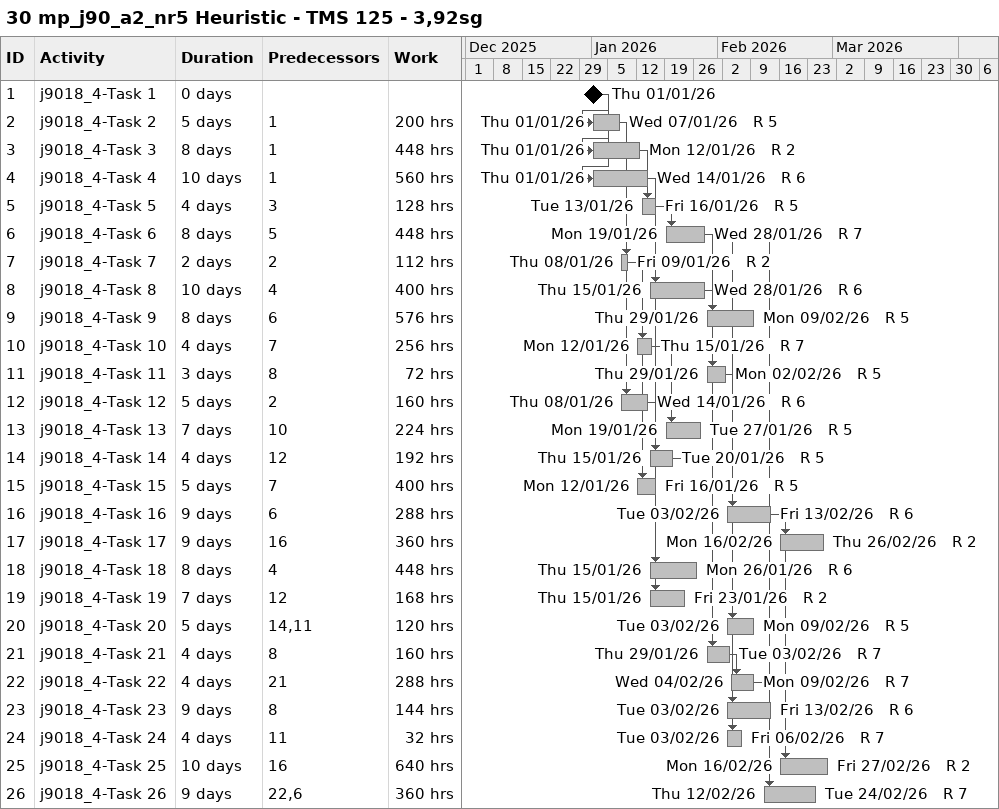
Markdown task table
30 mp_j90_a2_nr5 Heuristic - TMS 125 - 3,92sg

| ID | Task | Duration | Start | Finish | Predecessors | Resources | Work (h) |
|---|---|---|---|---|---|---|---|
| 1 | j9018_4-Task 1 | 0d | 2026-01-01 | 2026-01-01 |  |  |  |
| 2 | j9018_4-Task 2 | 5d | 2026-01-01 | 2026-01-07 | 1 | R 5 | 200 |
| 3 | j9018_4-Task 3 | 8d | 2026-01-01 | 2026-01-12 | 1 | R 2 | 448 |
| 4 | j9018_4-Task 4 | 10d | 2026-01-01 | 2026-01-14 | 1 | R 6 | 560 |
| 5 | j9018_4-Task 5 | 4d | 2026-01-13 | 2026-01-16 | 3 | R 5 | 128 |
| 6 | j9018_4-Task 6 | 8d | 2026-01-19 | 2026-01-28 | 5 | R 7 | 448 |
| 7 | j9018_4-Task 7 | 2d | 2026-01-08 | 2026-01-09 | 2 | R 2 | 112 |
| 8 | j9018_4-Task 8 | 10d | 2026-01-15 | 2026-01-28 | 4 | R 6 | 400 |
| 9 | j9018_4-Task 9 | 8d | 2026-01-29 | 2026-02-09 | 6 | R 5 | 576 |
| 10 | j9018_4-Task 10 | 4d | 2026-01-12 | 2026-01-15 | 7 | R 7 | 256 |
| 11 | j9018_4-Task 11 | 3d | 2026-01-29 | 2026-02-02 | 8 | R 5 | 72 |
| 12 | j9018_4-Task 12 | 5d | 2026-01-08 | 2026-01-14 | 2 | R 6 | 160 |
| 13 | j9018_4-Task 13 | 7d | 2026-01-19 | 2026-01-27 | 10 | R 5 | 224 |
| 14 | j9018_4-Task 14 | 4d | 2026-01-15 | 2026-01-20 | 12 | R 5 | 192 |
| 15 | j9018_4-Task 15 | 5d | 2026-01-12 | 2026-01-16 | 7 | R 5 | 400 |
| 16 | j9018_4-Task 16 | 9d | 2026-02-03 | 2026-02-13 | 6 | R 6 | 288 |
| 17 | j9018_4-Task 17 | 9d | 2026-02-16 | 2026-02-26 | 16 | R 2 | 360 |
| 18 | j9018_4-Task 18 | 8d | 2026-01-15 | 2026-01-26 | 4 | R 6 | 448 |
| 19 | j9018_4-Task 19 | 7d | 2026-01-15 | 2026-01-23 | 12 | R 2 | 168 |
| 20 | j9018_4-Task 20 | 5d | 2026-02-03 | 2026-02-09 | 14, 11 | R 5 | 120 |
| 21 | j9018_4-Task 21 | 4d | 2026-01-29 | 2026-02-03 | 8 | R 7 | 160 |
| 22 | j9018_4-Task 22 | 4d | 2026-02-04 | 2026-02-09 | 21 | R 7 | 288 |
| 23 | j9018_4-Task 23 | 9d | 2026-02-03 | 2026-02-13 | 8 | R 6 | 144 |
| 24 | j9018_4-Task 24 | 4d | 2026-02-03 | 2026-02-06 | 11 | R 7 | 32 |
| 25 | j9018_4-Task 25 | 10d | 2026-02-16 | 2026-02-27 | 16 | R 2 | 640 |
| 26 | j9018_4-Task 26 | 9d | 2026-02-12 | 2026-02-24 | 22, 6 | R 7 | 360 |
